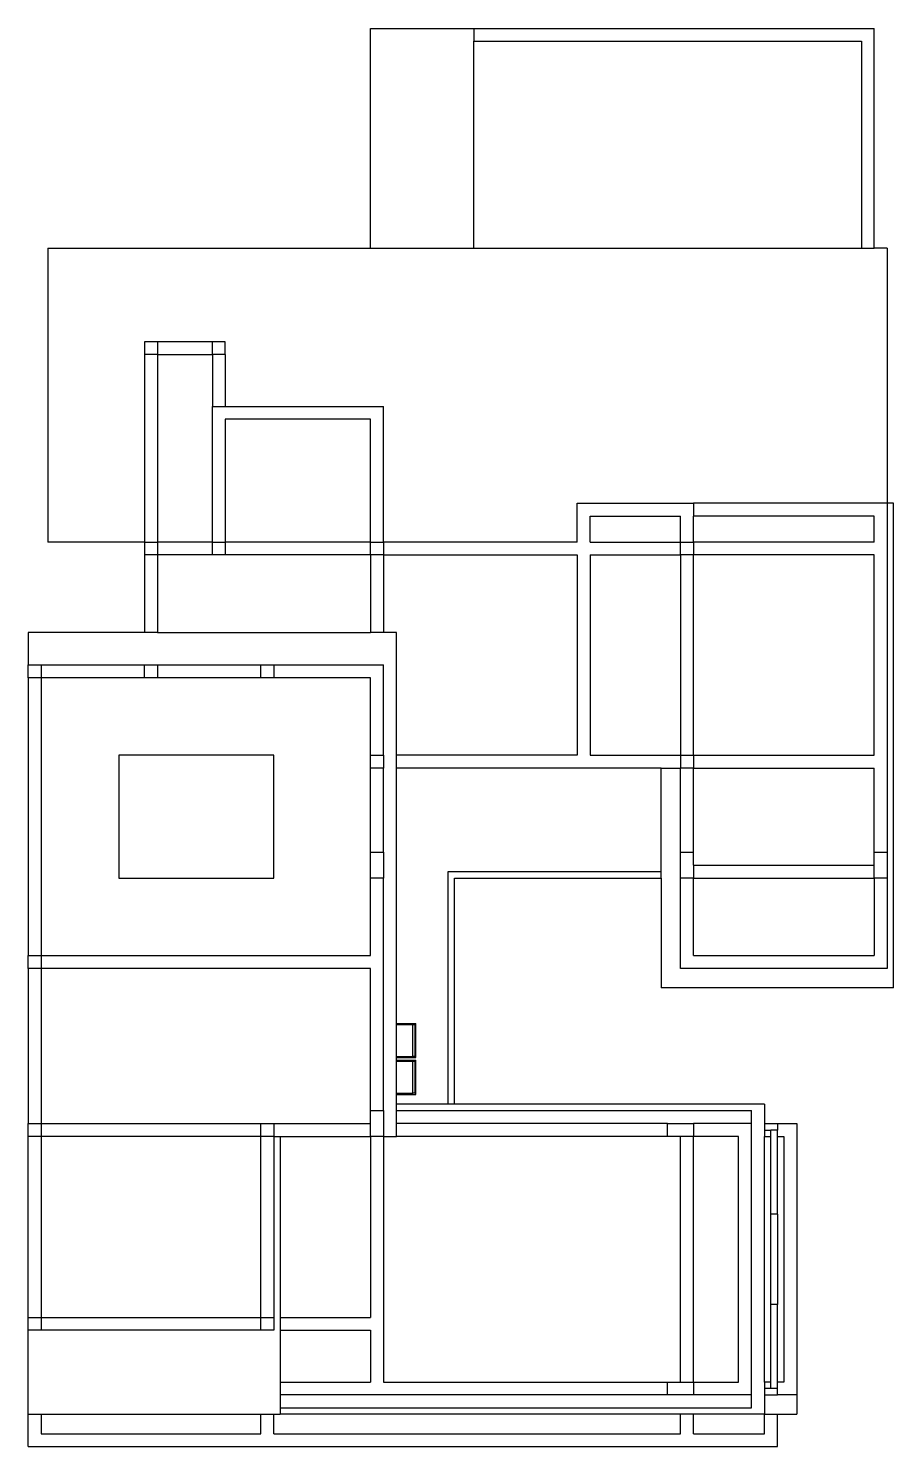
# Model space of a CAD drawing. Extents: x -6.7 to 6.7, y -10.9 to 11.1.
import ezdxf

# ---------------------------------------------------------------- set-up
doc = ezdxf.new("R2010")
doc.units = 0
doc.layers.get('0').update_dxf_attribs({"linetype": 'CONTINUOUS'})

msp = doc.modelspace()

# ---------------------------------------------------------------- linework, layer by layer
for p, q in [((-1.379, 7.691), (-1.379, 11.091)), ((-1.379, 11.091), (0.218, 11.091)), ((0.218, 11.091), (6.421, 11.091)), ((0.218, 11.091), (0.218, 10.891)), ((6.421, 7.691), (6.421, 11.091)), ((0.218, 10.891), (6.221, 10.891)), ((0.218, 7.691), (0.218, 10.891)), ((6.221, 10.891), (6.221, 7.691)), ((-6.379, 7.691), (-6.379, 3.141)), ((-6.379, 7.691), (-1.379, 7.691)), ((-1.379, 7.691), (0.218, 7.691)), ((0.218, 7.691), (6.221, 7.691)), ((6.221, 7.691), (6.421, 7.691)), ((6.621, 7.691), (6.421, 7.691)), ((6.621, 7.691), (6.621, 3.741)), ((-4.679, 6.241), (-4.879, 6.241)), ((-4.879, 6.241), (-4.879, 6.041)), ((-3.829, 6.241), (-4.679, 6.241)), ((-4.679, 6.241), (-4.679, 6.041)), ((-3.629, 6.241), (-3.829, 6.241)), ((-3.829, 6.041), (-3.829, 6.241)), ((-3.629, 6.041), (-3.629, 6.241)), ((-4.879, 6.041), (-4.879, 3.141)), ((-4.679, 6.041), (-4.879, 6.041)), ((-4.679, 6.041), (-3.829, 6.041)), ((-4.679, 6.041), (-4.679, 3.141)), ((-3.629, 6.041), (-3.829, 6.041)), ((-3.829, 6.041), (-3.829, 5.241)), ((-3.629, 6.041), (-3.629, 5.241)), ((-3.829, 3.141), (-3.829, 5.241)), ((-3.829, 5.241), (-3.629, 5.241)), ((-3.629, 5.241), (-1.179, 5.241)), ((-1.179, 3.141), (-1.179, 5.241)), ((-3.629, 5.041), (-3.629, 3.141)), ((-1.379, 5.041), (-3.629, 5.041)), ((-1.379, 3.141), (-1.379, 5.041)), ((1.821, 3.141), (1.821, 3.741)), ((1.821, 3.741), (3.621, 3.741)), ((6.621, 3.741), (3.621, 3.741)), ((3.621, 3.741), (3.621, 3.541)), ((6.721, 3.741), (6.621, 3.741)), ((6.621, 3.741), (6.621, -1.659)), ((6.721, -3.759), (6.721, 3.741)), ((2.021, 3.141), (2.021, 3.541)), ((2.021, 3.541), (3.421, 3.541)), ((3.421, 3.141), (3.421, 3.541)), ((6.421, 3.541), (3.621, 3.541)), ((3.621, 3.141), (3.621, 3.541)), ((6.421, 3.141), (6.421, 3.541)), ((-4.879, 3.141), (-6.379, 3.141)), ((-4.879, 3.141), (-4.879, 2.941)), ((-4.879, 3.141), (-4.679, 3.141)), ((-4.679, 3.141), (-4.679, 2.941)), ((-3.829, 3.141), (-4.679, 3.141)), ((-3.829, 2.941), (-3.829, 3.141)), ((-3.829, 3.141), (-3.629, 3.141)), ((-1.379, 3.141), (-3.629, 3.141)), ((-3.629, 3.141), (-3.629, 2.941)), ((-1.379, 2.941), (-1.379, 3.141)), ((-1.379, 3.141), (-1.179, 3.141)), ((-1.179, 3.141), (-1.179, 2.941)), ((1.821, 3.141), (-1.179, 3.141)), ((2.021, 3.141), (3.421, 3.141)), ((3.421, 2.941), (3.421, 3.141)), ((3.421, 3.141), (3.621, 3.141)), ((6.421, 3.141), (3.621, 3.141)), ((3.621, 3.141), (3.621, 2.941)), ((-4.679, 2.941), (-4.879, 2.941)), ((-4.879, 2.941), (-4.879, 1.741)), ((-4.679, 2.941), (-4.679, 1.741)), ((-3.829, 2.941), (-4.679, 2.941)), ((-3.629, 2.941), (-3.829, 2.941)), ((-1.379, 2.941), (-3.629, 2.941)), ((-1.179, 2.941), (-1.379, 2.941)), ((-1.379, 2.941), (-1.379, 1.741)), ((-1.179, 2.941), (1.821, 2.941)), ((-1.179, 2.941), (-1.179, 1.741)), ((1.821, 2.941), (1.821, -0.159)), ((2.021, 2.941), (2.021, -0.159)), ((2.021, 2.941), (3.421, 2.941)), ((3.421, 2.941), (3.421, -0.159)), ((3.621, 2.941), (3.421, 2.941)), ((6.421, 2.941), (3.621, 2.941)), ((3.621, -0.159), (3.621, 2.941)), ((6.421, -0.159), (6.421, 2.941)), ((-4.879, 1.741), (-6.679, 1.741)), ((-6.679, 1.741), (-6.679, 1.241)), ((-4.679, 1.741), (-4.879, 1.741)), ((-4.679, 1.741), (-1.379, 1.741)), ((-1.179, 1.741), (-1.379, 1.741)), ((-0.979, 1.741), (-1.179, 1.741)), ((-0.979, -0.159), (-0.979, 1.741)), ((-6.679, 1.041), (-6.679, 1.241)), ((-6.679, 1.241), (-6.479, 1.241)), ((-6.479, 1.241), (-6.479, 1.041)), ((-6.479, 1.241), (-4.879, 1.241)), ((-4.879, 1.041), (-4.879, 1.241)), ((-4.879, 1.241), (-4.679, 1.241)), ((-4.679, 1.241), (-4.679, 1.041)), ((-4.679, 1.241), (-3.079, 1.241)), ((-3.079, 1.041), (-3.079, 1.241)), ((-3.079, 1.241), (-2.879, 1.241)), ((-2.879, 1.241), (-2.879, 1.041)), ((-2.879, 1.241), (-1.179, 1.241)), ((-1.179, -0.159), (-1.179, 1.241)), ((-6.479, 1.041), (-6.679, 1.041)), ((-6.679, 1.041), (-6.679, -3.259)), ((-6.479, 1.041), (-6.479, -3.259)), ((-4.879, 1.041), (-6.479, 1.041)), ((-4.679, 1.041), (-4.879, 1.041)), ((-3.079, 1.041), (-4.679, 1.041)), ((-2.879, 1.041), (-3.079, 1.041)), ((-1.379, 1.041), (-2.879, 1.041)), ((-1.379, -0.159), (-1.379, 1.041)), ((-5.279, -0.159), (-5.279, -2.059)), ((-2.879, -0.159), (-5.279, -0.159)), ((-2.879, -2.059), (-2.879, -0.159)), ((-1.379, -0.359), (-1.379, -0.159)), ((-1.379, -0.159), (-1.179, -0.159)), ((-1.179, -0.159), (-1.179, -0.359)), ((1.821, -0.159), (-0.979, -0.159)), ((-0.979, -0.359), (-0.979, -0.159)), ((2.021, -0.159), (3.421, -0.159)), ((3.421, -0.159), (3.421, -0.359)), ((3.421, -0.159), (3.621, -0.159)), ((3.621, -0.159), (6.421, -0.159)), ((3.621, -0.159), (3.621, -0.359)), ((-1.179, -0.359), (-1.379, -0.359)), ((-1.379, -1.659), (-1.379, -0.359)), ((-1.179, -1.659), (-1.179, -0.359)), ((-0.979, -4.309), (-0.979, -0.359)), ((3.121, -0.359), (-0.979, -0.359)), ((3.121, -0.359), (3.421, -0.359)), ((3.121, -1.959), (3.121, -0.359)), ((3.621, -0.359), (3.421, -0.359)), ((3.421, -1.659), (3.421, -0.359)), ((3.621, -0.359), (6.421, -0.359)), ((3.621, -1.659), (3.621, -0.359)), ((6.421, -1.659), (6.421, -0.359)), ((-1.379, -2.059), (-1.379, -1.659)), ((-1.379, -1.659), (-1.179, -1.659)), ((-1.179, -1.659), (-1.179, -2.059)), ((3.421, -2.059), (3.421, -1.659)), ((3.421, -1.659), (3.621, -1.659)), ((3.621, -1.859), (3.621, -1.659)), ((6.421, -1.659), (6.621, -1.659)), ((6.421, -1.859), (6.421, -1.659)), ((6.621, -1.659), (6.621, -2.059)), ((-0.179, -1.959), (3.121, -1.959)), ((-0.179, -5.559), (-0.179, -1.959)), ((3.121, -2.059), (3.121, -1.959)), ((3.621, -1.859), (6.421, -1.859)), ((3.621, -1.859), (3.621, -2.059)), ((6.421, -2.059), (6.421, -1.859)), ((-5.279, -2.059), (-2.879, -2.059)), ((-1.179, -2.059), (-1.379, -2.059)), ((-1.379, -3.259), (-1.379, -2.059)), ((-1.179, -5.659), (-1.179, -2.059)), ((-0.079, -2.059), (3.121, -2.059)), ((-0.079, -5.559), (-0.079, -2.059)), ((3.121, -2.059), (3.121, -3.759)), ((3.621, -2.059), (3.421, -2.059)), ((3.421, -3.459), (3.421, -2.059)), ((3.621, -3.259), (3.621, -2.059)), ((3.621, -2.059), (6.421, -2.059)), ((6.421, -2.059), (6.421, -3.259)), ((6.621, -2.059), (6.421, -2.059)), ((6.621, -2.059), (6.621, -3.459)), ((-6.679, -3.459), (-6.679, -3.259)), ((-6.679, -3.259), (-6.479, -3.259)), ((-6.479, -3.259), (-1.379, -3.259)), ((-6.479, -3.259), (-6.479, -3.459)), ((3.621, -3.259), (6.421, -3.259)), ((-6.479, -3.459), (-6.679, -3.459)), ((-6.679, -3.459), (-6.679, -5.859)), ((-1.379, -3.459), (-6.479, -3.459)), ((-6.479, -3.459), (-6.479, -5.859)), ((-1.379, -5.659), (-1.379, -3.459)), ((6.621, -3.459), (3.421, -3.459)), ((4.621, -3.759), (3.121, -3.759)), ((5.121, -3.759), (4.621, -3.759)), ((4.621, -3.759), (4.621, -3.759)), ((5.121, -3.759), (4.621, -3.759)), ((5.121, -3.759), (5.121, -3.759)), ((5.161, -3.759), (5.121, -3.759)), ((5.661, -3.759), (5.161, -3.759)), ((5.161, -3.759), (5.161, -3.759)), ((5.661, -3.759), (5.161, -3.759)), ((5.661, -3.759), (5.661, -3.759)), ((6.721, -3.759), (5.661, -3.759)), ((-0.979, -4.329), (-0.979, -4.309)), ((-0.979, -4.309), (-0.679, -4.309)), ((-0.723, -4.329), (-0.979, -4.329)), ((-0.979, -4.819), (-0.979, -4.329)), ((-0.723, -4.819), (-0.723, -4.329)), ((-0.689, -4.329), (-0.723, -4.329)), ((-0.689, -4.819), (-0.689, -4.329)), ((-0.679, -4.839), (-0.679, -4.309)), ((-0.979, -4.819), (-0.723, -4.819)), ((-0.979, -4.839), (-0.979, -4.819)), ((-0.689, -4.819), (-0.723, -4.819)), ((-0.979, -4.879), (-0.979, -4.839)), ((-0.979, -4.839), (-0.679, -4.839)), ((-0.979, -4.899), (-0.979, -4.879)), ((-0.979, -4.879), (-0.679, -4.879)), ((-0.723, -4.899), (-0.979, -4.899)), ((-0.979, -5.389), (-0.979, -4.899)), ((-0.723, -5.389), (-0.723, -4.899)), ((-0.689, -4.899), (-0.723, -4.899)), ((-0.689, -5.389), (-0.689, -4.899)), ((-0.679, -5.409), (-0.679, -4.879)), ((-0.979, -5.389), (-0.723, -5.389)), ((-0.979, -5.409), (-0.979, -5.389)), ((-0.979, -5.559), (-0.979, -5.409)), ((-0.979, -5.409), (-0.679, -5.409)), ((-0.689, -5.389), (-0.723, -5.389)), ((-1.379, -5.659), (-1.179, -5.659)), ((-1.379, -5.859), (-1.379, -5.659)), ((-1.179, -5.659), (-1.179, -6.059)), ((-0.179, -5.559), (-0.979, -5.559)), ((-0.979, -5.659), (-0.979, -5.559)), ((-0.979, -5.859), (-0.979, -5.659)), ((-0.979, -5.659), (4.521, -5.659)), ((-0.079, -5.559), (-0.179, -5.559)), ((4.721, -5.559), (-0.079, -5.559)), ((4.521, -5.859), (4.521, -5.659)), ((4.721, -5.559), (4.721, -5.859)), ((-6.679, -6.059), (-6.679, -5.859)), ((-6.679, -5.859), (-6.479, -5.859)), ((-6.479, -5.859), (-6.479, -6.059)), ((-6.479, -5.859), (-3.079, -5.859)), ((-3.079, -6.059), (-3.079, -5.859)), ((-3.079, -5.859), (-2.879, -5.859)), ((-2.879, -5.859), (-2.879, -6.059)), ((-2.879, -5.859), (-1.379, -5.859)), ((-1.379, -6.059), (-1.379, -5.859)), ((3.221, -5.859), (-0.979, -5.859)), ((-0.979, -6.059), (-0.979, -5.859)), ((3.221, -5.859), (3.621, -5.859)), ((3.221, -6.059), (3.221, -5.859)), ((3.621, -5.859), (3.621, -6.059)), ((4.521, -5.859), (3.621, -5.859)), ((4.521, -10.059), (4.521, -5.859)), ((4.721, -5.859), (4.721, -5.959)), ((4.721, -5.859), (4.921, -5.859)), ((4.921, -5.859), (5.221, -5.859)), ((4.921, -5.859), (4.921, -5.959)), ((5.221, -5.859), (5.221, -10.059)), ((-6.479, -6.059), (-6.679, -6.059)), ((-6.679, -8.859), (-6.679, -6.059)), ((-6.479, -6.059), (-6.479, -8.859)), ((-3.079, -6.059), (-6.479, -6.059)), ((-3.079, -8.859), (-3.079, -6.059)), ((-2.879, -6.059), (-3.079, -6.059)), ((-2.879, -6.059), (-2.879, -8.859)), ((-2.879, -6.059), (-2.779, -6.059)), ((-2.779, -6.059), (-1.379, -6.059)), ((-2.779, -6.059), (-2.779, -8.859)), ((-1.379, -6.059), (-1.379, -8.859)), ((-1.179, -6.059), (-1.379, -6.059)), ((-1.179, -6.059), (-1.179, -9.859)), ((-1.179, -6.059), (-0.979, -6.059)), ((3.221, -6.059), (-0.979, -6.059)), ((3.421, -6.059), (3.221, -6.059)), ((3.421, -9.859), (3.421, -6.059)), ((3.621, -6.059), (3.421, -6.059)), ((3.621, -9.859), (3.621, -6.059)), ((4.321, -6.059), (3.621, -6.059)), ((4.321, -9.859), (4.321, -6.059)), ((4.721, -5.959), (4.821, -5.959)), ((4.721, -5.959), (4.721, -6.059)), ((4.721, -6.059), (4.821, -6.059)), ((4.721, -9.859), (4.721, -6.059)), ((4.921, -5.959), (4.821, -5.959)), ((4.821, -6.059), (4.821, -5.959)), ((4.821, -7.259), (4.821, -6.059)), ((4.921, -6.059), (4.921, -5.959)), ((4.921, -6.059), (5.021, -6.059)), ((4.921, -7.259), (4.921, -6.059)), ((5.021, -6.059), (5.021, -9.859)), ((4.921, -7.259), (4.821, -7.259)), ((4.821, -8.659), (4.821, -7.259)), ((4.921, -7.259), (4.921, -8.659)), ((4.921, -8.659), (4.821, -8.659)), ((4.821, -9.859), (4.821, -8.659)), ((4.921, -9.859), (4.921, -8.659)), ((-6.679, -9.059), (-6.679, -8.859)), ((-6.679, -8.859), (-6.479, -8.859)), ((-6.479, -8.859), (-3.079, -8.859)), ((-6.479, -8.859), (-6.479, -9.059)), ((-3.079, -9.059), (-3.079, -8.859)), ((-3.079, -8.859), (-2.879, -8.859)), ((-2.879, -8.859), (-2.879, -9.059)), ((-2.779, -8.859), (-1.379, -8.859)), ((-2.779, -8.859), (-2.779, -9.059)), ((-6.479, -9.059), (-6.679, -9.059)), ((-6.679, -10.359), (-6.679, -9.059)), ((-3.079, -9.059), (-6.479, -9.059)), ((-2.879, -9.059), (-3.079, -9.059)), ((-2.779, -9.059), (-1.379, -9.059)), ((-2.779, -9.059), (-2.779, -9.859)), ((-1.379, -9.059), (-1.379, -9.859)), ((-2.779, -9.859), (-1.379, -9.859)), ((-2.779, -9.859), (-2.779, -10.059)), ((-1.179, -9.859), (3.221, -9.859)), ((3.221, -10.059), (3.221, -9.859)), ((3.221, -9.859), (3.421, -9.859)), ((3.421, -9.859), (3.621, -9.859)), ((3.621, -9.859), (4.321, -9.859)), ((3.621, -9.859), (3.621, -10.059)), ((4.821, -9.859), (4.721, -9.859)), ((4.721, -9.859), (4.721, -9.959)), ((4.821, -9.959), (4.821, -9.859)), ((5.021, -9.859), (4.921, -9.859)), ((4.921, -9.959), (4.921, -9.859)), ((3.221, -10.059), (-2.779, -10.059)), ((-2.779, -10.059), (-2.779, -10.259)), ((3.621, -10.059), (3.221, -10.059)), ((4.521, -10.059), (3.621, -10.059)), ((4.521, -10.259), (4.521, -10.059)), ((4.821, -9.959), (4.721, -9.959)), ((4.721, -9.959), (4.721, -10.059)), ((4.721, -10.059), (4.721, -10.359)), ((4.721, -10.059), (4.921, -10.059)), ((4.921, -9.959), (4.821, -9.959)), ((4.921, -10.059), (4.921, -9.959)), ((5.221, -10.059), (4.921, -10.059)), ((5.221, -10.059), (5.221, -10.359)), ((-2.779, -10.259), (-2.779, -10.359)), ((-2.779, -10.259), (4.521, -10.259)), ((-6.679, -10.859), (-6.679, -10.359)), ((-6.679, -10.359), (-6.479, -10.359)), ((-6.479, -10.359), (-6.479, -10.659)), ((-6.479, -10.359), (-3.079, -10.359)), ((-3.079, -10.659), (-3.079, -10.359)), ((-3.079, -10.359), (-2.879, -10.359)), ((-2.879, -10.659), (-2.879, -10.359)), ((-2.879, -10.359), (-2.779, -10.359)), ((3.421, -10.359), (-2.779, -10.359)), ((3.421, -10.659), (3.421, -10.359)), ((3.621, -10.359), (3.421, -10.359)), ((3.621, -10.659), (3.621, -10.359)), ((4.721, -10.359), (3.621, -10.359)), ((4.721, -10.659), (4.721, -10.359)), ((4.721, -10.359), (4.921, -10.359)), ((4.921, -10.859), (4.921, -10.359)), ((4.921, -10.359), (5.221, -10.359)), ((-6.479, -10.659), (-3.079, -10.659)), ((-2.879, -10.659), (3.421, -10.659)), ((3.621, -10.659), (4.721, -10.659)), ((-6.679, -10.859), (4.921, -10.859))]:
    msp.add_line(p, q)

doc.saveas('drawing.dxf')
